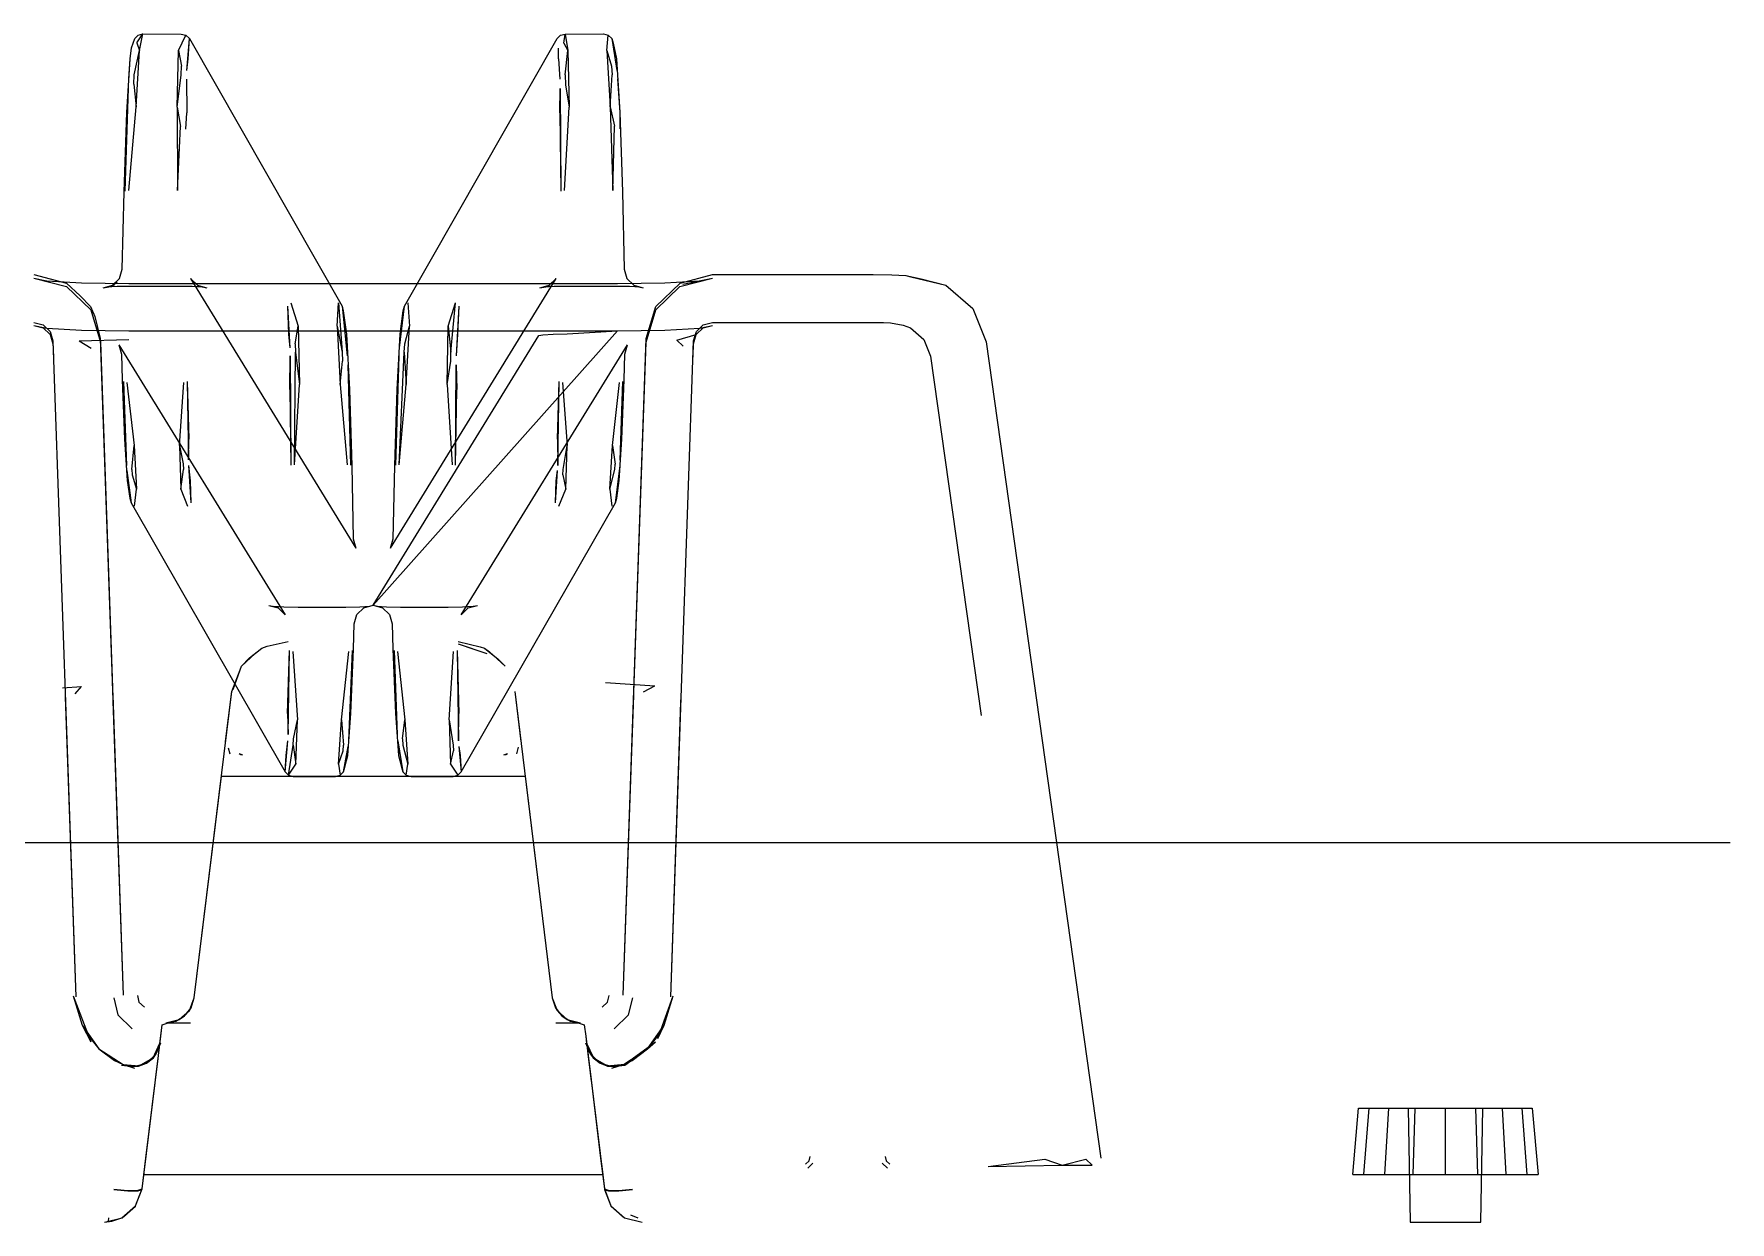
# Model space of a CAD drawing. Header units: millimetres. Extents: x 0 to 1729, y -270 to 583.
# Drawn here: x 1058.6 to 1148, y 520.3 to 582.9 of the extents above; entities that cross this region are included whole.
import ezdxf

# ---------------------------------------------------------------- set-up
doc = ezdxf.new("R2010")
doc.units = ezdxf.units.MM
doc.layers.add('OUTLINE', color=7, linetype='Continuous')

msp = doc.modelspace()

# ---------------------------------------------------------------- linework, layer by layer
at = {"layer": 'OUTLINE', "lineweight": 13}
for p, q in [((1063.933, 582.692), (1064.116, 582.871)), ((1064.048, 582.461), (1064.363, 582.936)), ((1064.116, 582.871), (1064.363, 582.936)), ((1064.187, 582.067), (1064.363, 582.936)), ((1064.363, 582.936), (1066.382, 582.932)), ((1066.244, 582.062), (1066.629, 582.867)), ((1066.382, 582.932), (1066.629, 582.867)), ((1066.629, 582.867), (1066.811, 582.687)), ((1086.189, 582.687), (1086.371, 582.867)), ((1086.371, 582.867), (1086.618, 582.932)), ((1086.544, 582.453), (1086.618, 582.932)), ((1086.618, 582.932), (1088.637, 582.936)), ((1086.618, 582.932), (1086.756, 582.062)), ((1088.637, 582.936), (1088.884, 582.871)), ((1088.813, 582.067), (1088.884, 582.871)), ((1088.884, 582.871), (1089.067, 582.692)), ((1063.687, 581.62), (1063.768, 582.197)), ((1063.768, 582.197), (1063.933, 582.692)), ((1063.909, 580.785), (1064.187, 582.067)), ((1064.008, 579.089), (1064.187, 582.067)), ((1064.048, 582.461), (1064.187, 582.067)), ((1066.172, 579.085), (1066.244, 582.062)), ((1066.244, 582.062), (1066.393, 581.232)), ((1066.671, 581.004), (1066.811, 582.687)), ((1066.743, 581.616), (1066.811, 582.687)), ((1066.811, 582.687), (1074.855, 568.591)), ((1078.145, 568.591), (1086.189, 582.687)), ((1086.257, 581.616), (1086.266, 582.19)), ((1086.544, 582.453), (1086.756, 582.062)), ((1086.62, 580.775), (1086.756, 582.062)), ((1086.756, 582.062), (1086.828, 579.085)), ((1088.813, 582.067), (1088.992, 579.089)), ((1088.813, 582.067), (1089.062, 581.241)), ((1089.067, 582.692), (1089.137, 582.446)), ((1089.067, 582.692), (1089.313, 581.62)), ((1089.067, 582.692), (1089.342, 581.011)), ((1089.137, 582.446), (1089.313, 581.62)), ((1063.508, 578.791), (1063.687, 581.62)), ((1063.628, 580.568), (1063.687, 581.62)), ((1066.38, 580.775), (1066.393, 581.232)), ((1066.671, 581.004), (1066.743, 581.616)), ((1086.257, 581.616), (1086.342, 580.56)), ((1089.062, 581.241), (1089.091, 580.785)), ((1089.313, 581.62), (1089.342, 581.011)), ((1089.313, 581.62), (1089.492, 578.791)), ((1063.43, 574.657), (1063.6, 580.084)), ((1063.508, 578.791), (1063.6, 580.084)), ((1063.88, 580.287), (1063.909, 580.785)), ((1063.88, 580.287), (1064.008, 579.089)), ((1066.172, 579.085), (1066.38, 580.775)), ((1066.658, 580.56), (1066.671, 578.787)), ((1086.62, 580.775), (1086.631, 580.262)), ((1086.631, 580.262), (1086.828, 579.085)), ((1088.992, 579.089), (1089.091, 580.785)), ((1089.372, 580.568), (1089.492, 578.791)), ((1086.329, 578.787), (1086.353, 580.061)), ((1086.353, 580.061), (1086.392, 574.651)), ((1063.368, 574.614), (1063.508, 578.791)), ((1063.43, 574.657), (1063.508, 578.791)), ((1063.613, 574.686), (1064.008, 579.089)), ((1066.172, 579.085), (1066.181, 574.687)), ((1066.172, 579.085), (1066.348, 578.063)), ((1066.626, 577.924), (1066.671, 578.787)), ((1086.329, 578.787), (1086.392, 574.651)), ((1086.574, 574.679), (1086.828, 579.085)), ((1088.992, 579.089), (1089.132, 574.692)), ((1088.992, 579.089), (1089.219, 578.072)), ((1089.492, 578.791), (1089.5, 577.932)), ((1089.492, 578.791), (1089.632, 574.614)), ((1066.181, 574.687), (1066.348, 578.063)), ((1089.132, 574.692), (1089.219, 578.072)), ((1063.271, 570.543), (1063.368, 574.614)), ((1089.632, 574.614), (1089.729, 570.543)), ((1058.616, 570.258), (1060.331, 569.81)), ((1063.131, 570.052), (1063.271, 570.543)), ((1089.729, 570.543), (1089.869, 570.052)), ((1092.669, 569.81), (1094.384, 570.258)), ((1094.384, 570.258), (1102.837, 570.258)), ((1102.837, 570.258), (1103.832, 570.243)), ((1058.623, 570.07), (1059.297, 569.929)), ((1058.623, 570.07), (1060.338, 569.622)), ((1059.297, 569.929), (1061.13, 569.825)), ((1060.331, 569.81), (1061.051, 569.138)), ((1060.338, 569.622), (1061.613, 568.393)), ((1061.13, 569.825), (1063.63, 569.787)), ((1062.272, 569.562), (1062.766, 569.694)), ((1062.272, 569.562), (1062.875, 569.669)), ((1062.454, 569.606), (1062.875, 569.669)), ((1062.454, 569.606), (1063.004, 569.639)), ((1062.689, 569.651), (1063.002, 569.852)), ((1062.689, 569.651), (1062.766, 569.694)), ((1062.766, 569.694), (1063.131, 570.052)), ((1062.766, 569.694), (1063.002, 569.852)), ((1063.004, 569.639), (1063.768, 569.651)), ((1063.63, 569.787), (1089.37, 569.787)), ((1063.768, 569.651), (1066.23, 569.651)), ((1066.23, 569.651), (1066.964, 569.64)), ((1066.867, 570.057), (1067.232, 569.698)), ((1066.867, 570.057), (1075.59, 555.841)), ((1066.964, 569.64), (1067.509, 569.609)), ((1067.232, 569.698), (1067.727, 569.568)), ((1067.242, 569.66), (1067.509, 569.609)), ((1067.242, 569.66), (1067.727, 569.568)), ((1077.41, 555.841), (1086.133, 570.057)), ((1085.273, 569.568), (1085.768, 569.698)), ((1085.273, 569.568), (1085.91, 569.671)), ((1085.491, 569.609), (1085.91, 569.671)), ((1085.491, 569.609), (1086.036, 569.64)), ((1085.768, 569.698), (1086.133, 570.057)), ((1086.036, 569.64), (1086.77, 569.651)), ((1086.77, 569.651), (1089.232, 569.651)), ((1089.232, 569.651), (1089.996, 569.639)), ((1089.37, 569.787), (1091.87, 569.825)), ((1089.869, 570.052), (1090.234, 569.694)), ((1089.996, 569.639), (1090.546, 569.606)), ((1090.234, 569.694), (1090.728, 569.562)), ((1090.268, 569.657), (1090.546, 569.606)), ((1090.268, 569.657), (1090.728, 569.562)), ((1091.387, 568.393), (1092.662, 569.622)), ((1091.394, 568.581), (1092.669, 569.81)), ((1091.87, 569.825), (1093.703, 569.929)), ((1092.662, 569.622), (1094.377, 570.07)), ((1092.816, 569.751), (1094.377, 570.07)), ((1092.816, 569.751), (1093.703, 569.929)), ((1103.832, 570.243), (1104.561, 570.203)), ((1104.561, 570.203), (1104.833, 570.147)), ((1104.561, 570.203), (1105.377, 570.038)), ((1104.561, 570.203), (1106.67, 569.702)), ((1104.833, 570.147), (1106.67, 569.702)), ((1105.377, 570.038), (1106.67, 569.702)), ((1106.67, 569.702), (1108.096, 568.464)), ((1061.051, 569.138), (1061.606, 568.581)), ((1061.606, 568.581), (1061.837, 568.054)), ((1071.979, 568.591), (1072.036, 567.118)), ((1071.979, 568.591), (1072.106, 566.401)), ((1072.162, 568.77), (1072.544, 567.543)), ((1074.594, 567.543), (1074.673, 568.77)), ((1074.673, 568.77), (1074.861, 566.173)), ((1074.855, 568.591), (1074.924, 568.345)), ((1074.855, 568.591), (1075.085, 567.118)), ((1074.855, 568.591), (1075.134, 565.971)), ((1077.89, 566.401), (1078.145, 568.591)), ((1077.915, 567.118), (1078.145, 568.591)), ((1078.076, 568.345), (1078.145, 568.591)), ((1078.327, 568.77), (1078.406, 567.543)), ((1080.456, 567.543), (1080.838, 568.77)), ((1080.597, 566.173), (1080.838, 568.77)), ((1080.883, 565.971), (1081.021, 568.591)), ((1080.964, 567.118), (1081.021, 568.591)), ((1090.884, 566.839), (1091.394, 568.581)), ((1090.886, 566.886), (1091.394, 568.581)), ((1091.156, 567.827), (1091.394, 568.581)), ((1108.096, 568.464), (1108.794, 566.71)), ((1058.617, 567.736), (1059.107, 567.608)), ((1058.623, 567.574), (1059.113, 567.446)), ((1058.623, 567.574), (1059.297, 567.433)), ((1059.107, 567.608), (1059.472, 567.257)), ((1061.613, 568.393), (1062.121, 566.698)), ((1061.837, 568.054), (1062.114, 566.886)), ((1074.924, 568.345), (1075.085, 567.118)), ((1077.915, 567.118), (1078.076, 568.345)), ((1090.879, 566.698), (1091.387, 568.393)), ((1090.884, 566.839), (1091.156, 567.827)), ((1093.529, 567.257), (1093.893, 567.608)), ((1093.703, 567.433), (1094.377, 567.574)), ((1093.887, 567.446), (1094.377, 567.574)), ((1093.893, 567.608), (1094.383, 567.736)), ((1094.383, 567.736), (1102.891, 567.736)), ((1102.891, 567.736), (1103.389, 567.729)), ((1103.389, 567.729), (1103.753, 567.708)), ((1103.753, 567.708), (1104.426, 567.601)), ((1104.426, 567.601), (1104.808, 567.458)), ((1059.113, 567.446), (1059.477, 567.095)), ((1059.297, 567.433), (1061.13, 567.329)), ((1059.472, 567.257), (1059.617, 566.773)), ((1059.477, 567.095), (1059.622, 566.611)), ((1059.617, 566.773), (1059.62, 566.679)), ((1059.617, 566.773), (1059.622, 566.611)), ((1059.617, 566.773), (1060.824, 532.2)), ((1059.62, 566.679), (1059.647, 565.914)), ((1061.011, 566.771), (1063.63, 566.829)), ((1061.011, 566.771), (1061.629, 566.378)), ((1061.13, 567.329), (1063.63, 567.291)), ((1062.114, 566.886), (1063.322, 532.288)), ((1062.116, 566.839), (1062.121, 566.684)), ((1062.116, 566.839), (1062.129, 566.456)), ((1062.121, 566.698), (1063.322, 532.288)), ((1062.121, 566.684), (1062.129, 566.456)), ((1063.63, 567.291), (1089.37, 567.291)), ((1072.036, 567.118), (1072.106, 566.401)), ((1072.392, 566.615), (1072.544, 567.543)), ((1072.544, 567.543), (1072.612, 564.47)), ((1074.594, 567.543), (1074.758, 564.47)), ((1074.594, 567.543), (1074.861, 566.173)), ((1075.085, 567.118), (1075.134, 565.971)), ((1075.085, 567.118), (1075.243, 564.198)), ((1076.5, 552.835), (1089.37, 567.291)), ((1076.5, 552.835), (1085.221, 567.045)), ((1077.757, 564.198), (1077.915, 567.118)), ((1077.89, 566.401), (1077.915, 567.118)), ((1078.163, 566.615), (1078.406, 567.543)), ((1078.242, 564.47), (1078.406, 567.543)), ((1080.388, 564.47), (1080.456, 567.543)), ((1080.456, 567.543), (1080.597, 566.173)), ((1080.883, 565.971), (1080.964, 567.118)), ((1085.221, 567.045), (1085.44, 567.089)), ((1085.44, 567.089), (1085.985, 567.122)), ((1085.985, 567.122), (1086.718, 567.133)), ((1086.718, 567.133), (1089.37, 567.291)), ((1089.37, 567.291), (1091.87, 567.329)), ((1089.678, 532.288), (1090.886, 566.886)), ((1089.678, 532.288), (1090.879, 566.698)), ((1090.871, 566.456), (1090.884, 566.839)), ((1090.871, 566.456), (1090.879, 566.684)), ((1090.879, 566.684), (1090.884, 566.839)), ((1091.87, 567.329), (1093.703, 567.433)), ((1092.176, 532.2), (1093.383, 566.773)), ((1092.504, 566.805), (1093.523, 567.095)), ((1092.504, 566.805), (1092.838, 566.482)), ((1093.353, 565.914), (1093.38, 566.679)), ((1093.378, 566.611), (1093.523, 567.095)), ((1093.378, 566.611), (1093.383, 566.773)), ((1093.38, 566.679), (1093.383, 566.773)), ((1093.383, 566.773), (1093.46, 567.044)), ((1093.46, 567.044), (1093.529, 567.257)), ((1093.523, 567.095), (1093.887, 567.446)), ((1104.808, 567.458), (1105.521, 566.839)), ((1105.521, 566.839), (1105.87, 565.962)), ((1108.794, 566.71), (1114.838, 523.701)), ((1063.097, 566.55), (1063.236, 566.058)), ((1063.097, 566.55), (1071.858, 552.335)), ((1063.236, 566.058), (1063.276, 564.715)), ((1072.098, 564.198), (1072.117, 565.971)), ((1072.117, 565.971), (1072.16, 560.218)), ((1072.349, 560.241), (1072.403, 566.173)), ((1072.392, 566.615), (1072.403, 566.173)), ((1072.403, 566.173), (1072.612, 564.47)), ((1074.861, 566.173), (1074.886, 565.7)), ((1077.694, 560.218), (1077.866, 565.971)), ((1077.757, 564.198), (1077.866, 565.971)), ((1077.87, 560.241), (1078.139, 566.173)), ((1078.139, 566.173), (1078.163, 566.615)), ((1078.139, 566.173), (1078.242, 564.47)), ((1080.588, 565.7), (1080.597, 566.173)), ((1081.142, 552.335), (1089.903, 566.55)), ((1089.724, 564.715), (1089.764, 566.058)), ((1089.764, 566.058), (1089.903, 566.55)), ((1105.87, 565.962), (1108.531, 547.026)), ((1074.758, 564.47), (1074.886, 565.7)), ((1075.158, 565.511), (1075.243, 564.198)), ((1075.158, 565.511), (1075.306, 560.218)), ((1080.388, 564.47), (1080.588, 565.7)), ((1080.84, 560.218), (1080.874, 565.511)), ((1080.874, 565.511), (1080.902, 564.198)), ((1063.276, 564.715), (1063.395, 561.586)), ((1063.339, 564.629), (1063.395, 561.586)), ((1063.339, 564.629), (1063.496, 560.205)), ((1063.522, 564.569), (1063.894, 561.259)), ((1066.286, 561.254), (1066.518, 564.568)), ((1066.7, 564.627), (1066.766, 560.491)), ((1066.7, 564.627), (1066.786, 561.581)), ((1072.098, 564.198), (1072.16, 560.218)), ((1072.349, 560.241), (1072.612, 564.47)), ((1074.758, 564.47), (1075.13, 560.241)), ((1075.243, 564.198), (1075.306, 560.218)), ((1075.243, 564.198), (1075.365, 560.185)), ((1077.635, 560.185), (1077.757, 564.198)), ((1077.694, 560.218), (1077.757, 564.198)), ((1077.87, 560.241), (1078.242, 564.47)), ((1080.388, 564.47), (1080.651, 560.241)), ((1080.84, 560.218), (1080.902, 564.198)), ((1086.214, 561.581), (1086.3, 564.627)), ((1086.226, 560.203), (1086.3, 564.627)), ((1086.482, 564.568), (1086.714, 561.254)), ((1089.106, 561.259), (1089.478, 564.569)), ((1089.521, 560.484), (1089.661, 564.629)), ((1089.605, 561.586), (1089.724, 564.715)), ((1089.605, 561.586), (1089.661, 564.629)), ((1063.395, 561.586), (1063.496, 560.205)), ((1063.395, 561.586), (1063.533, 559.401)), ((1066.766, 560.491), (1066.786, 561.581)), ((1086.214, 561.581), (1086.226, 560.203)), ((1089.468, 559.401), (1089.605, 561.586)), ((1089.521, 560.484), (1089.605, 561.586)), ((1063.776, 559.984), (1063.894, 561.259)), ((1063.894, 561.259), (1064.031, 558.959)), ((1066.286, 561.254), (1066.353, 558.954)), ((1066.286, 561.254), (1066.487, 560.28)), ((1086.505, 559.984), (1086.714, 561.254)), ((1086.647, 558.954), (1086.714, 561.254)), ((1088.969, 558.959), (1089.106, 561.259)), ((1089.106, 561.259), (1089.241, 560.271)), ((1063.514, 559.939), (1063.533, 559.401)), ((1063.514, 559.939), (1063.738, 558.235)), ((1063.776, 559.984), (1063.793, 559.71)), ((1063.793, 559.71), (1064.031, 558.959)), ((1066.353, 558.954), (1066.495, 559.984)), ((1066.487, 560.28), (1066.495, 559.984)), ((1066.774, 560.203), (1066.853, 559.395)), ((1066.774, 560.203), (1066.893, 558.23)), ((1075.365, 560.185), (1075.451, 556.333)), ((1077.549, 556.333), (1077.635, 560.185)), ((1086.107, 558.23), (1086.217, 559.939)), ((1086.147, 559.395), (1086.217, 559.939)), ((1086.497, 559.712), (1086.505, 559.984)), ((1086.497, 559.712), (1086.647, 558.954)), ((1088.969, 558.959), (1089.224, 559.984)), ((1089.224, 559.984), (1089.241, 560.271)), ((1089.262, 558.235), (1089.504, 560.205)), ((1089.468, 559.401), (1089.504, 560.205)), ((1063.533, 559.401), (1063.669, 558.481)), ((1063.533, 559.401), (1063.738, 558.235)), ((1063.92, 558.056), (1064.031, 558.959)), ((1066.353, 558.954), (1066.711, 558.051)), ((1066.853, 559.395), (1066.893, 558.23)), ((1086.107, 558.23), (1086.147, 559.395)), ((1086.289, 558.051), (1086.647, 558.954)), ((1088.969, 558.959), (1089.08, 558.056)), ((1089.262, 558.235), (1089.468, 559.401)), ((1089.331, 558.481), (1089.468, 559.401)), ((1063.669, 558.481), (1063.738, 558.235)), ((1063.738, 558.235), (1071.858, 544.066)), ((1081.142, 544.066), (1089.262, 558.235)), ((1089.262, 558.235), (1089.331, 558.481)), ((1075.451, 556.333), (1075.59, 555.841)), ((1077.41, 555.841), (1077.549, 556.333)), ((1070.998, 552.824), (1071.488, 552.734)), ((1070.998, 552.824), (1071.493, 552.694)), ((1071.225, 552.78), (1071.488, 552.734)), ((1071.225, 552.78), (1071.791, 552.749)), ((1071.493, 552.694), (1071.858, 552.335)), ((1071.791, 552.749), (1072.545, 552.738)), ((1072.545, 552.738), (1075.062, 552.743)), ((1075.062, 552.743), (1075.801, 552.757)), ((1075.639, 552.345), (1076.004, 552.703)), ((1075.801, 552.757), (1076.326, 552.79)), ((1076.004, 552.703), (1076.5, 552.835)), ((1076.326, 552.79), (1076.5, 552.835)), ((1076.5, 552.835), (1076.952, 552.743)), ((1076.5, 552.835), (1076.996, 552.703)), ((1076.674, 552.79), (1076.952, 552.743)), ((1076.674, 552.79), (1077.199, 552.757)), ((1076.996, 552.703), (1077.361, 552.345)), ((1077.199, 552.757), (1077.938, 552.743)), ((1077.938, 552.743), (1080.455, 552.738)), ((1080.455, 552.738), (1081.209, 552.749)), ((1081.142, 552.335), (1081.507, 552.694)), ((1081.209, 552.749), (1081.775, 552.78)), ((1081.507, 552.694), (1082.002, 552.824)), ((1081.775, 552.78), (1082.002, 552.824)), ((1075.459, 550.545), (1075.499, 551.854)), ((1075.499, 551.854), (1075.639, 552.345)), ((1077.361, 552.345), (1077.501, 551.854)), ((1077.501, 551.854), (1077.541, 550.545)), ((1070.63, 550.577), (1070.91, 550.675)), ((1070.63, 550.577), (1070.91, 550.675)), ((1070.91, 550.675), (1072.023, 550.92)), ((1070.91, 550.675), (1072.023, 550.92)), ((1080.977, 550.92), (1082.128, 550.65)), ((1080.977, 550.92), (1082.128, 550.65)), ((1080.977, 550.803), (1081.862, 550.508)), ((1080.977, 550.803), (1082.479, 550.294)), ((1080.977, 550.803), (1081.862, 550.508)), ((1080.977, 550.803), (1082.479, 550.294)), ((1082.128, 550.65), (1082.37, 550.577)), ((1082.128, 550.65), (1082.37, 550.577)), ((1069.556, 549.626), (1070.271, 550.302)), ((1069.556, 549.626), (1070.271, 550.302)), ((1069.556, 549.626), (1069.976, 550.058)), ((1069.556, 549.626), (1069.976, 550.058)), ((1069.976, 550.058), (1070.63, 550.577)), ((1069.976, 550.058), (1070.63, 550.577)), ((1070.271, 550.302), (1070.63, 550.577)), ((1070.271, 550.302), (1070.63, 550.577)), ((1071.99, 547.136), (1072.08, 550.461)), ((1072.009, 546.026), (1072.08, 550.461)), ((1072.269, 550.402), (1072.502, 546.794)), ((1074.836, 546.794), (1075.223, 550.402)), ((1075.211, 545.699), (1075.4, 550.461)), ((1075.323, 547.136), (1075.459, 550.545)), ((1075.323, 547.136), (1075.4, 550.461)), ((1077.541, 550.545), (1077.677, 547.136)), ((1077.6, 550.461), (1077.677, 547.136)), ((1077.6, 550.461), (1077.766, 546.027)), ((1077.777, 550.402), (1078.164, 546.794)), ((1080.498, 546.794), (1080.731, 550.402)), ((1080.92, 550.461), (1081.001, 545.699)), ((1080.92, 550.461), (1081.01, 547.136)), ((1081.862, 550.508), (1082.479, 550.294)), ((1081.862, 550.508), (1082.479, 550.294)), ((1082.37, 550.577), (1082.631, 550.379)), ((1082.37, 550.577), (1083.082, 549.995)), ((1082.37, 550.577), (1083.082, 549.995)), ((1082.37, 550.577), (1082.631, 550.379)), ((1082.631, 550.379), (1083.444, 549.626)), ((1082.631, 550.379), (1083.444, 549.626)), ((1083.082, 549.995), (1083.444, 549.626)), ((1083.082, 549.995), (1083.444, 549.626)), ((1069.046, 548.285), (1069.483, 549.439)), ((1069.046, 548.285), (1069.483, 549.439)), ((1069.122, 548.397), (1069.556, 549.626)), ((1069.122, 548.397), (1069.556, 549.626)), ((1069.483, 549.439), (1069.556, 549.626)), ((1069.483, 549.439), (1069.556, 549.626)), ((1060.127, 548.493), (1061.126, 548.551)), ((1060.272, 548.008), (1060.282, 547.725)), ((1060.272, 548.008), (1060.824, 532.2)), ((1060.802, 548.163), (1061.126, 548.551)), ((1062.77, 548.095), (1062.781, 547.789)), ((1062.77, 548.095), (1063.322, 532.288)), ((1067.066, 532.157), (1069.046, 548.285)), ((1067.066, 532.157), (1069.046, 548.285)), ((1068.723, 545.654), (1069.046, 548.285)), ((1068.723, 545.654), (1069.046, 548.285)), ((1083.954, 548.285), (1084.277, 545.654)), ((1083.954, 548.285), (1085.934, 532.157)), ((1083.954, 548.285), (1085.934, 532.157)), ((1083.954, 548.285), (1084.277, 545.654)), ((1088.74, 548.761), (1091.34, 548.587)), ((1089.678, 532.288), (1090.23, 548.095)), ((1090.219, 547.789), (1090.23, 548.095)), ((1090.739, 548.267), (1091.34, 548.587)), ((1092.176, 532.2), (1092.728, 548.008)), ((1092.718, 547.725), (1092.728, 548.008)), ((1060.282, 547.725), (1060.824, 532.2)), ((1062.781, 547.789), (1062.783, 547.725)), ((1062.781, 547.789), (1062.796, 547.359)), ((1062.781, 547.789), (1063.322, 532.288)), ((1062.783, 547.725), (1062.796, 547.359)), ((1071.99, 547.136), (1072.009, 546.026)), ((1075.163, 544.925), (1075.323, 547.136)), ((1075.211, 545.699), (1075.323, 547.136)), ((1077.677, 547.136), (1077.766, 546.027)), ((1077.677, 547.136), (1077.837, 544.925)), ((1081.001, 545.699), (1081.01, 547.136)), ((1089.678, 532.288), (1090.219, 547.789)), ((1090.204, 547.359), (1090.219, 547.789)), ((1090.204, 547.359), (1090.217, 547.725)), ((1090.217, 547.725), (1090.219, 547.789)), ((1092.176, 532.2), (1092.718, 547.725)), ((1072.295, 545.806), (1072.502, 546.794)), ((1072.42, 544.467), (1072.502, 546.794)), ((1074.67, 544.467), (1074.836, 546.794)), ((1074.836, 546.794), (1074.938, 545.469)), ((1078.04, 545.806), (1078.164, 546.794)), ((1078.164, 546.794), (1078.33, 544.467)), ((1080.498, 546.794), (1080.58, 544.467)), ((1080.498, 546.794), (1080.716, 545.468)), ((1068.856, 545.331), (1068.938, 545.012)), ((1068.856, 545.331), (1068.938, 545.012)), ((1071.858, 544.066), (1071.999, 545.699)), ((1071.914, 544.925), (1071.999, 545.699)), ((1072.041, 543.887), (1072.284, 545.468)), ((1072.284, 545.468), (1072.295, 545.806)), ((1072.284, 545.468), (1072.42, 544.467)), ((1074.914, 545.159), (1074.938, 545.469)), ((1074.94, 544.066), (1075.188, 545.398)), ((1075.163, 544.925), (1075.188, 545.398)), ((1077.789, 545.699), (1077.837, 544.925)), ((1077.789, 545.699), (1078.06, 544.066)), ((1078.04, 545.806), (1078.063, 545.469)), ((1078.063, 545.469), (1078.33, 544.467)), ((1080.716, 545.468), (1080.728, 545.159)), ((1081.012, 545.398), (1081.086, 544.925)), ((1081.012, 545.398), (1081.142, 544.066)), ((1084.062, 545.012), (1084.157, 545.362)), ((1084.062, 545.012), (1084.157, 545.362)), ((1069.428, 545.02), (1069.516, 544.969)), ((1069.428, 545.02), (1069.612, 544.952)), ((1069.516, 544.969), (1069.612, 544.952)), ((1071.858, 544.066), (1071.914, 544.925)), ((1072.041, 543.887), (1072.42, 544.467)), ((1074.67, 544.467), (1074.914, 545.159)), ((1074.67, 544.467), (1074.757, 543.887)), ((1074.94, 544.066), (1075.163, 544.925)), ((1075.01, 544.312), (1075.163, 544.925)), ((1077.837, 544.925), (1077.99, 544.312)), ((1077.837, 544.925), (1078.06, 544.066)), ((1078.243, 543.887), (1078.33, 544.467)), ((1080.58, 544.467), (1080.728, 545.159)), ((1080.58, 544.467), (1080.959, 543.887)), ((1081.086, 544.925), (1081.142, 544.066)), ((1083.388, 544.952), (1083.572, 545.02)), ((1083.388, 544.952), (1083.484, 544.969)), ((1083.484, 544.969), (1083.572, 545.02)), ((1067.066, 532.157), (1068.5, 543.84)), ((1067.066, 532.157), (1068.5, 543.84)), ((1068.5, 543.84), (1068.5, 543.84)), ((1068.5, 543.84), (1068.635, 543.84)), ((1068.5, 543.84), (1084.5, 543.84)), ((1068.5, 543.84), (1068.5, 543.84)), ((1068.5, 543.84), (1084.5, 543.84)), ((1068.5, 543.84), (1068.635, 543.84)), ((1068.635, 543.84), (1069.003, 543.84)), ((1068.635, 543.84), (1069.003, 543.84)), ((1069.003, 543.84), (1069.505, 543.84)), ((1069.003, 543.84), (1069.505, 543.84)), ((1069.505, 543.84), (1083.495, 543.84)), ((1069.505, 543.84), (1083.495, 543.84)), ((1071.858, 544.066), (1072.041, 543.887)), ((1072.041, 543.887), (1072.288, 543.822)), ((1072.288, 543.822), (1074.509, 543.822)), ((1074.509, 543.822), (1074.757, 543.887)), ((1074.757, 543.887), (1074.94, 544.066)), ((1074.94, 544.066), (1075.01, 544.312)), ((1077.99, 544.312), (1078.06, 544.066)), ((1078.06, 544.066), (1078.243, 543.887)), ((1078.243, 543.887), (1078.491, 543.822)), ((1078.491, 543.822), (1080.712, 543.822)), ((1080.712, 543.822), (1080.959, 543.887)), ((1080.959, 543.887), (1081.142, 544.066)), ((1083.495, 543.84), (1083.997, 543.84)), ((1083.495, 543.84), (1083.997, 543.84)), ((1083.997, 543.84), (1084.365, 543.84)), ((1083.997, 543.84), (1084.365, 543.84)), ((1084.365, 543.84), (1084.5, 543.84)), ((1084.365, 543.84), (1084.5, 543.84)), ((1084.5, 543.84), (1084.5, 543.84)), ((1084.5, 543.84), (1085.934, 532.157)), ((1084.5, 543.84), (1084.5, 543.84)), ((1084.5, 543.84), (1085.934, 532.157)), ((6, 540.34), (1142, 540.34)), ((6, 540.34), (1142, 540.34)), ((6, 540.34), (1142, 540.34)), ((6, 540.34), (1142, 540.34)), ((1142, 540.34), (1145, 540.34)), ((1142, 540.34), (1143.5, 540.34)), ((1142, 540.34), (1143.5, 540.34)), ((1142, 540.34), (1145, 540.34)), ((1143.5, 540.34), (1144.598, 540.34)), ((1143.5, 540.34), (1144.598, 540.34)), ((1144.598, 540.34), (1145, 540.34)), ((1144.598, 540.34), (1145, 540.34)), ((1145, 540.34), (1147.196, 540.34)), ((1145, 540.34), (1145, 540.34)), ((1145, 540.34), (1147.196, 540.34)), ((1147.196, 540.34), (1148, 540.34)), ((1147.196, 540.34), (1148, 540.34)), ((1148, 540.34), (1148, 540.34)), ((1060.689, 532.265), (1061.167, 530.714)), ((1060.689, 532.265), (1061.624, 529.832)), ((1060.689, 532.265), (1061.167, 530.714)), ((1060.689, 532.265), (1061.624, 529.832)), ((1062.824, 532.149), (1063.045, 531.258)), ((1064.073, 532.269), (1064.155, 531.934)), ((1064.155, 531.934), (1064.439, 531.66)), ((1066.81, 531.487), (1067.066, 532.157)), ((1066.81, 531.487), (1067.066, 532.157)), ((1066.899, 531.631), (1067.066, 532.157)), ((1066.899, 531.631), (1067.066, 532.157)), ((1085.934, 532.157), (1086.101, 531.631)), ((1085.934, 532.157), (1086.19, 531.487)), ((1085.934, 532.157), (1086.19, 531.487)), ((1085.934, 532.157), (1086.101, 531.631)), ((1088.561, 531.66), (1088.845, 531.934)), ((1088.845, 531.934), (1088.927, 532.269)), ((1089.955, 531.258), (1090.176, 532.149)), ((1091.504, 530.004), (1092.312, 532.265)), ((1091.504, 530.005), (1092.312, 532.265)), ((1091.833, 530.714), (1092.312, 532.265)), ((1091.833, 530.714), (1092.312, 532.265)), ((1063.045, 531.258), (1063.803, 530.527)), ((1065.577, 530.84), (1066.273, 531.012)), ((1065.577, 530.84), (1066.273, 531.012)), ((1065.577, 530.84), (1066.097, 530.933)), ((1065.577, 530.84), (1066.097, 530.933)), ((1066.097, 530.933), (1066.553, 531.201)), ((1066.097, 530.933), (1066.553, 531.201)), ((1066.097, 530.933), (1066.273, 531.012)), ((1066.097, 530.933), (1066.273, 531.012)), ((1066.273, 531.012), (1066.81, 531.487)), ((1066.273, 531.012), (1066.81, 531.487)), ((1066.273, 531.012), (1066.553, 531.201)), ((1066.273, 531.012), (1066.553, 531.201)), ((1066.553, 531.201), (1066.899, 531.631)), ((1066.553, 531.201), (1066.899, 531.631)), ((1066.553, 531.201), (1066.81, 531.487)), ((1066.553, 531.201), (1066.81, 531.487)), ((1066.81, 531.487), (1066.899, 531.631)), ((1066.81, 531.487), (1066.899, 531.631)), ((1086.101, 531.631), (1086.19, 531.487)), ((1086.101, 531.631), (1086.447, 531.201)), ((1086.101, 531.631), (1086.19, 531.487)), ((1086.101, 531.631), (1086.447, 531.201)), ((1086.19, 531.487), (1086.447, 531.201)), ((1086.19, 531.487), (1086.727, 531.012)), ((1086.19, 531.487), (1086.447, 531.201)), ((1086.19, 531.487), (1086.727, 531.012)), ((1086.447, 531.201), (1086.727, 531.012)), ((1086.447, 531.201), (1086.903, 530.933)), ((1086.447, 531.201), (1086.727, 531.012)), ((1086.447, 531.201), (1086.903, 530.933)), ((1086.727, 531.012), (1086.903, 530.933)), ((1086.727, 531.012), (1087.423, 530.84)), ((1086.727, 531.012), (1086.903, 530.933)), ((1086.727, 531.012), (1087.423, 530.84)), ((1086.903, 530.933), (1087.423, 530.84)), ((1086.903, 530.933), (1087.423, 530.84)), ((1089.197, 530.527), (1089.955, 531.258)), ((1061.167, 530.714), (1061.405, 530.26)), ((1061.167, 530.714), (1061.624, 529.832)), ((1061.167, 530.714), (1062.041, 529.465)), ((1061.167, 530.714), (1061.405, 530.26)), ((1061.167, 530.714), (1061.624, 529.832)), ((1061.167, 530.714), (1062.041, 529.465)), ((1061.405, 530.26), (1062.041, 529.465)), ((1061.405, 530.26), (1062.041, 529.465)), ((1065.181, 529.114), (1065.306, 530.131)), ((1065.181, 529.114), (1065.306, 530.131)), ((1065.259, 529.749), (1065.379, 530.726)), ((1065.259, 529.749), (1065.379, 530.726)), ((1065.259, 529.755), (1065.379, 530.726)), ((1065.259, 529.755), (1065.379, 530.726)), ((1065.306, 530.131), (1065.379, 530.726)), ((1065.306, 530.131), (1065.379, 530.726)), ((1065.379, 530.726), (1065.694, 530.84)), ((1065.379, 530.726), (1065.694, 530.84)), ((1065.577, 530.84), (1066.872, 530.84)), ((1065.577, 530.84), (1066.872, 530.84)), ((1065.694, 530.84), (1066.018, 530.84)), ((1065.694, 530.84), (1066.018, 530.84)), ((1066.018, 530.84), (1066.423, 530.84)), ((1066.018, 530.84), (1066.423, 530.84)), ((1066.423, 530.84), (1066.872, 530.84)), ((1066.423, 530.84), (1066.872, 530.84)), ((1086.128, 530.84), (1086.577, 530.84)), ((1086.128, 530.84), (1087.423, 530.84)), ((1086.128, 530.84), (1086.577, 530.84)), ((1086.128, 530.84), (1087.423, 530.84)), ((1086.577, 530.84), (1086.982, 530.84)), ((1086.577, 530.84), (1086.982, 530.84)), ((1086.982, 530.84), (1087.306, 530.84)), ((1086.982, 530.84), (1087.306, 530.84)), ((1087.306, 530.84), (1087.621, 530.726)), ((1087.306, 530.84), (1087.621, 530.726)), ((1087.621, 530.726), (1087.695, 530.131)), ((1087.621, 530.726), (1087.695, 530.131)), ((1087.695, 530.131), (1087.741, 529.755)), ((1087.695, 530.131), (1087.819, 529.114)), ((1087.695, 530.131), (1087.829, 529.039)), ((1087.695, 530.131), (1087.741, 529.755)), ((1087.695, 530.131), (1087.819, 529.114)), ((1087.695, 530.131), (1087.829, 529.039)), ((1090.959, 529.465), (1091.833, 530.714)), ((1090.959, 529.465), (1091.833, 530.714)), ((1090.959, 529.465), (1091.595, 530.26)), ((1090.959, 529.465), (1091.595, 530.26)), ((1091.504, 530.004), (1091.833, 530.714)), ((1091.504, 530.005), (1091.833, 530.714)), ((1091.595, 530.26), (1091.833, 530.714)), ((1091.595, 530.26), (1091.833, 530.714)), ((1062.041, 529.465), (1062.862, 528.853)), ((1062.041, 529.465), (1063.319, 528.633)), ((1062.041, 529.465), (1062.862, 528.853)), ((1062.041, 529.465), (1063.319, 528.633)), ((1064.549, 528.718), (1065.062, 529.206)), ((1064.549, 528.718), (1065.062, 529.206)), ((1064.897, 528.984), (1065.262, 529.772)), ((1064.897, 528.984), (1065.259, 529.755)), ((1064.897, 528.984), (1065.062, 529.206)), ((1064.897, 528.984), (1065.062, 529.206)), ((1064.917, 528.998), (1065.307, 529.79)), ((1064.917, 528.998), (1065.313, 529.78)), ((1064.917, 528.998), (1065.062, 529.206)), ((1064.917, 528.998), (1065.062, 529.206)), ((1065.062, 529.206), (1065.307, 529.79)), ((1065.062, 529.206), (1065.313, 529.78)), ((1065.062, 529.206), (1065.262, 529.772)), ((1065.062, 529.206), (1065.259, 529.755)), ((1065.161, 528.95), (1065.259, 529.749)), ((1065.161, 528.95), (1065.259, 529.749)), ((1065.259, 529.755), (1065.262, 529.772)), ((1065.259, 529.755), (1065.262, 529.772)), ((1087.687, 529.78), (1087.94, 529.205)), ((1087.687, 529.78), (1088.083, 528.998)), ((1087.693, 529.789), (1087.94, 529.205)), ((1087.693, 529.789), (1088.083, 528.998)), ((1087.739, 529.768), (1087.741, 529.755)), ((1087.739, 529.768), (1087.94, 529.205)), ((1087.739, 529.768), (1087.741, 529.755)), ((1087.739, 529.768), (1088.104, 528.984)), ((1087.741, 529.755), (1087.94, 529.205)), ((1087.741, 529.755), (1088.104, 528.984)), ((1087.94, 529.205), (1088.083, 528.998)), ((1087.94, 529.205), (1088.104, 528.984)), ((1087.94, 529.205), (1088.452, 528.717)), ((1087.94, 529.205), (1088.083, 528.998)), ((1087.94, 529.205), (1088.104, 528.984)), ((1087.94, 529.205), (1088.452, 528.717)), ((1089.681, 528.633), (1090.959, 529.465)), ((1089.681, 528.633), (1090.959, 529.465)), ((1089.758, 528.612), (1091.376, 529.832)), ((1089.758, 528.612), (1090.959, 529.465)), ((1089.767, 528.653), (1091.376, 529.832)), ((1089.767, 528.653), (1090.959, 529.465)), ((1090.138, 528.853), (1090.959, 529.465)), ((1090.138, 528.853), (1090.959, 529.465)), ((1090.959, 529.465), (1091.376, 529.832)), ((1090.959, 529.465), (1091.376, 529.832)), ((1062.862, 528.853), (1063.319, 528.633)), ((1062.862, 528.853), (1063.319, 528.633)), ((1063.242, 528.612), (1063.864, 528.531)), ((1063.242, 528.612), (1064.134, 528.552)), ((1063.242, 528.612), (1063.864, 528.531)), ((1063.242, 528.612), (1064.134, 528.552)), ((1063.27, 528.651), (1063.319, 528.633)), ((1063.27, 528.651), (1063.864, 528.531)), ((1063.27, 528.651), (1063.319, 528.633)), ((1063.27, 528.651), (1063.864, 528.531)), ((1063.319, 528.633), (1063.864, 528.531)), ((1063.319, 528.633), (1063.927, 528.445)), ((1063.319, 528.633), (1064.167, 528.566)), ((1063.319, 528.633), (1063.864, 528.531)), ((1063.319, 528.633), (1063.927, 528.445)), ((1063.319, 528.633), (1064.167, 528.566)), ((1063.864, 528.531), (1064.549, 528.718)), ((1063.864, 528.531), (1064.549, 528.718)), ((1063.864, 528.531), (1064.167, 528.566)), ((1063.864, 528.531), (1064.167, 528.566)), ((1063.864, 528.531), (1064.134, 528.552)), ((1063.864, 528.531), (1064.134, 528.552)), ((1064.134, 528.552), (1064.897, 528.984)), ((1064.134, 528.552), (1064.897, 528.984)), ((1064.134, 528.552), (1064.549, 528.718)), ((1064.134, 528.552), (1064.549, 528.718)), ((1064.167, 528.566), (1064.917, 528.998)), ((1064.167, 528.566), (1064.917, 528.998)), ((1064.167, 528.566), (1064.549, 528.718)), ((1064.167, 528.566), (1064.549, 528.718)), ((1064.549, 528.718), (1064.917, 528.998)), ((1064.549, 528.718), (1064.917, 528.998)), ((1064.549, 528.718), (1064.897, 528.984)), ((1064.549, 528.718), (1064.897, 528.984)), ((1065.004, 527.679), (1065.181, 529.114)), ((1065.004, 527.679), (1065.181, 529.114)), ((1065.004, 527.679), (1065.161, 528.95)), ((1065.004, 527.679), (1065.161, 528.95)), ((1065.023, 527.827), (1065.181, 529.114)), ((1065.023, 527.827), (1065.181, 529.114)), ((1087.819, 529.114), (1087.969, 527.897)), ((1087.819, 529.114), (1087.977, 527.827)), ((1087.819, 529.114), (1087.969, 527.896)), ((1087.819, 529.114), (1087.977, 527.827)), ((1087.829, 529.039), (1087.996, 527.679)), ((1087.829, 529.039), (1087.996, 527.679)), ((1088.083, 528.998), (1088.452, 528.717)), ((1088.083, 528.998), (1088.833, 528.566)), ((1088.083, 528.998), (1088.452, 528.717)), ((1088.083, 528.998), (1088.833, 528.566)), ((1088.104, 528.984), (1088.452, 528.717)), ((1088.104, 528.984), (1088.866, 528.552)), ((1088.104, 528.984), (1088.452, 528.717)), ((1088.104, 528.984), (1088.866, 528.552)), ((1088.452, 528.717), (1088.833, 528.566)), ((1088.452, 528.717), (1088.866, 528.552)), ((1088.452, 528.717), (1089.138, 528.529)), ((1088.452, 528.717), (1088.833, 528.566)), ((1088.452, 528.717), (1088.866, 528.552)), ((1088.452, 528.717), (1089.138, 528.529)), ((1088.833, 528.566), (1089.734, 528.652)), ((1088.833, 528.566), (1089.681, 528.633)), ((1088.833, 528.566), (1089.138, 528.529)), ((1088.833, 528.566), (1089.138, 528.529)), ((1088.866, 528.552), (1089.77, 528.636)), ((1088.866, 528.552), (1089.758, 528.612)), ((1088.866, 528.552), (1089.138, 528.529)), ((1088.866, 528.552), (1089.138, 528.529)), ((1089.072, 528.445), (1089.681, 528.633)), ((1089.072, 528.445), (1089.681, 528.633)), ((1089.138, 528.529), (1089.734, 528.652)), ((1089.138, 528.529), (1089.734, 528.652)), ((1089.138, 528.529), (1089.77, 528.636)), ((1089.138, 528.529), (1089.681, 528.633)), ((1089.138, 528.529), (1089.758, 528.612)), ((1089.681, 528.633), (1090.138, 528.853)), ((1089.681, 528.633), (1090.138, 528.853)), ((1089.681, 528.633), (1089.734, 528.652)), ((1089.681, 528.633), (1089.734, 528.652)), ((1064.319, 522.096), (1065.004, 527.679)), ((1064.319, 522.096), (1065.004, 527.679)), ((1064.516, 523.701), (1065.023, 527.827)), ((1064.516, 523.701), (1065.023, 527.827)), ((1064.516, 523.701), (1065.004, 527.679)), ((1064.516, 523.701), (1065.004, 527.679)), ((1087.969, 527.897), (1087.996, 527.679)), ((1087.969, 527.896), (1087.996, 527.679)), ((1087.977, 527.827), (1088.484, 523.701)), ((1087.977, 527.827), (1088.484, 523.701)), ((1087.996, 527.679), (1088.484, 523.701)), ((1087.996, 527.679), (1088.681, 522.096)), ((1087.996, 527.679), (1088.484, 523.701)), ((1087.996, 527.679), (1088.681, 522.096)), ((1128.119, 522.84), (1128.421, 526.34)), ((1128.119, 522.84), (1128.421, 526.34)), ((1128.119, 522.84), (1128.421, 526.34)), ((1128.119, 522.84), (1128.421, 526.34)), ((1128.421, 526.34), (1128.973, 526.34)), ((1128.421, 526.34), (1130.011, 526.34)), ((1128.421, 526.34), (1128.973, 526.34)), ((1128.421, 526.34), (1130.011, 526.34)), ((1128.421, 526.34), (1128.973, 526.34)), ((1128.421, 526.34), (1130.011, 526.34)), ((1128.421, 526.34), (1128.973, 526.34)), ((1128.421, 526.34), (1130.011, 526.34)), ((1128.708, 522.84), (1128.973, 526.34)), ((1128.708, 522.84), (1128.973, 526.34)), ((1128.708, 522.84), (1128.973, 526.34)), ((1128.708, 522.84), (1128.973, 526.34)), ((1128.973, 526.34), (1131.41, 526.34)), ((1128.973, 526.34), (1131.41, 526.34)), ((1128.973, 526.34), (1131.41, 526.34)), ((1128.973, 526.34), (1131.41, 526.34)), ((1129.814, 522.84), (1130.011, 526.34)), ((1129.814, 522.84), (1130.011, 526.34)), ((1129.814, 522.84), (1130.011, 526.34)), ((1129.814, 522.84), (1130.011, 526.34)), ((1130.011, 526.34), (1133, 526.34)), ((1130.011, 526.34), (1133, 526.34)), ((1130.011, 526.34), (1133, 526.34)), ((1130.011, 526.34), (1133, 526.34)), ((1131.03, 526.34), (1131.134, 520.34)), ((1131.03, 526.34), (1131.268, 526.34)), ((1131.03, 526.34), (1131.714, 526.34)), ((1131.03, 526.34), (1131.134, 520.34)), ((1131.03, 526.34), (1131.268, 526.34)), ((1131.03, 526.34), (1131.714, 526.34)), ((1131.03, 526.34), (1131.134, 520.34)), ((1131.03, 526.34), (1131.268, 526.34)), ((1131.03, 526.34), (1131.714, 526.34)), ((1131.03, 526.34), (1131.134, 520.34)), ((1131.03, 526.34), (1131.268, 526.34)), ((1131.03, 526.34), (1131.714, 526.34)), ((1131.268, 526.34), (1132.316, 526.34)), ((1131.268, 526.34), (1132.316, 526.34)), ((1131.268, 526.34), (1132.316, 526.34)), ((1131.268, 526.34), (1132.316, 526.34)), ((1131.305, 522.84), (1131.41, 526.34)), ((1131.305, 522.84), (1131.41, 526.34)), ((1131.305, 522.84), (1131.41, 526.34)), ((1131.305, 522.84), (1131.41, 526.34)), ((1131.41, 526.34), (1134.59, 526.34)), ((1131.41, 526.34), (1134.59, 526.34)), ((1131.41, 526.34), (1134.59, 526.34)), ((1131.41, 526.34), (1134.59, 526.34)), ((1131.714, 526.34), (1133, 526.34)), ((1131.714, 526.34), (1133, 526.34)), ((1131.714, 526.34), (1133, 526.34)), ((1131.714, 526.34), (1133, 526.34)), ((1132.316, 526.34), (1133.684, 526.34)), ((1132.316, 526.34), (1133.684, 526.34)), ((1132.316, 526.34), (1133.684, 526.34)), ((1132.316, 526.34), (1133.684, 526.34)), ((1133, 522.84), (1133, 526.34)), ((1133, 522.84), (1133, 526.34)), ((1133, 522.84), (1133, 526.34)), ((1133, 522.84), (1133, 526.34)), ((1133, 526.34), (1135.989, 526.34)), ((1133, 526.34), (1134.286, 526.34)), ((1133, 526.34), (1134.286, 526.34)), ((1133, 526.34), (1135.989, 526.34)), ((1133, 526.34), (1134.286, 526.34)), ((1133, 526.34), (1135.989, 526.34)), ((1133, 526.34), (1134.286, 526.34)), ((1133, 526.34), (1135.989, 526.34)), ((1133.684, 526.34), (1134.732, 526.34)), ((1133.684, 526.34), (1134.732, 526.34)), ((1133.684, 526.34), (1134.732, 526.34)), ((1133.684, 526.34), (1134.732, 526.34)), ((1134.286, 526.34), (1134.97, 526.34)), ((1134.286, 526.34), (1134.97, 526.34)), ((1134.286, 526.34), (1134.97, 526.34)), ((1134.286, 526.34), (1134.97, 526.34)), ((1134.59, 526.34), (1134.695, 522.84)), ((1134.59, 526.34), (1137.027, 526.34)), ((1134.59, 526.34), (1134.695, 522.84)), ((1134.59, 526.34), (1137.027, 526.34)), ((1134.59, 526.34), (1134.695, 522.84)), ((1134.59, 526.34), (1137.027, 526.34)), ((1134.59, 526.34), (1134.695, 522.84)), ((1134.59, 526.34), (1137.027, 526.34)), ((1134.732, 526.34), (1134.97, 526.34)), ((1134.732, 526.34), (1134.97, 526.34)), ((1134.732, 526.34), (1134.97, 526.34)), ((1134.732, 526.34), (1134.97, 526.34)), ((1134.866, 520.34), (1134.97, 526.34)), ((1134.866, 520.34), (1134.97, 526.34)), ((1134.866, 520.34), (1134.97, 526.34)), ((1134.866, 520.34), (1134.97, 526.34)), ((1135.989, 526.34), (1136.186, 522.84)), ((1135.989, 526.34), (1137.579, 526.34)), ((1135.989, 526.34), (1136.186, 522.84)), ((1135.989, 526.34), (1137.579, 526.34)), ((1135.989, 526.34), (1136.186, 522.84)), ((1135.989, 526.34), (1137.579, 526.34)), ((1135.989, 526.34), (1136.186, 522.84)), ((1135.989, 526.34), (1137.579, 526.34)), ((1137.027, 526.34), (1137.292, 522.84)), ((1137.027, 526.34), (1137.579, 526.34)), ((1137.027, 526.34), (1137.292, 522.84)), ((1137.027, 526.34), (1137.579, 526.34)), ((1137.027, 526.34), (1137.292, 522.84)), ((1137.027, 526.34), (1137.579, 526.34)), ((1137.027, 526.34), (1137.292, 522.84)), ((1137.027, 526.34), (1137.579, 526.34)), ((1137.579, 526.34), (1137.881, 522.84)), ((1137.579, 526.34), (1137.881, 522.84)), ((1137.579, 526.34), (1137.881, 522.84)), ((1137.579, 526.34), (1137.881, 522.84)), ((1099.472, 523.57), (1099.527, 523.792)), ((1103.473, 523.792), (1103.528, 523.57)), ((1064.319, 522.096), (1064.516, 523.701)), ((1064.319, 522.096), (1064.516, 523.701)), ((1064.319, 522.096), (1064.462, 523.262)), ((1064.319, 522.096), (1064.462, 523.262)), ((1064.319, 522.096), (1064.424, 522.952)), ((1064.319, 522.096), (1064.424, 522.952)), ((1064.41, 522.84), (1064.424, 522.952)), ((1064.41, 522.84), (1064.424, 522.952)), ((1064.424, 522.952), (1064.462, 523.262)), ((1064.424, 522.952), (1064.462, 523.262)), ((1064.462, 523.262), (1064.516, 523.701)), ((1064.462, 523.262), (1064.516, 523.701)), ((1088.484, 523.701), (1088.538, 523.262)), ((1088.484, 523.701), (1088.681, 522.096)), ((1088.484, 523.701), (1088.538, 523.262)), ((1088.484, 523.701), (1088.681, 522.096)), ((1088.538, 523.262), (1088.576, 522.952)), ((1088.538, 523.262), (1088.681, 522.096)), ((1088.538, 523.262), (1088.576, 522.952)), ((1088.538, 523.262), (1088.681, 522.096)), ((1088.576, 522.952), (1088.59, 522.84)), ((1088.576, 522.952), (1088.681, 522.096)), ((1088.576, 522.952), (1088.59, 522.84)), ((1088.576, 522.952), (1088.681, 522.096)), ((1099.283, 523.387), (1099.472, 523.57)), ((1099.398, 523.182), (1099.673, 523.448)), ((1099.398, 523.182), (1099.673, 523.448)), ((1103.327, 523.448), (1103.602, 523.182)), ((1103.327, 523.448), (1103.602, 523.182)), ((1103.528, 523.57), (1103.717, 523.387)), ((1108.897, 523.262), (1111.883, 523.652)), ((1108.897, 523.262), (1111.883, 523.652)), ((1108.897, 523.262), (1112.8, 523.336)), ((1108.897, 523.262), (1112.8, 523.336)), ((1111.883, 523.652), (1112.8, 523.336)), ((1111.883, 523.652), (1112.8, 523.336)), ((1112.8, 523.336), (1114.053, 523.652)), ((1112.8, 523.336), (1114.053, 523.652)), ((1112.8, 523.336), (1114.387, 523.343)), ((1112.8, 523.336), (1114.387, 523.343)), ((1114.053, 523.652), (1114.387, 523.343)), ((1114.053, 523.652), (1114.387, 523.343)), ((1062.829, 522.062), (1063.372, 522.01)), ((1062.829, 522.062), (1063.563, 521.988)), ((1062.83, 522.07), (1063.372, 522.01)), ((1062.83, 522.07), (1063.567, 522.009)), ((1063.372, 522.01), (1063.563, 521.988)), ((1063.372, 522.01), (1063.567, 522.009)), ((1063.372, 522.01), (1063.872, 521.991)), ((1063.563, 521.988), (1063.872, 521.991)), ((1063.563, 521.988), (1064.106, 521.988)), ((1063.567, 522.009), (1064.111, 522.018)), ((1063.567, 522.009), (1063.872, 521.991)), ((1063.872, 521.991), (1064.111, 522.018)), ((1063.872, 521.991), (1064.205, 522.018)), ((1063.872, 521.991), (1064.106, 521.988)), ((1063.979, 521.202), (1064.319, 522.096)), ((1063.979, 521.202), (1064.319, 522.096)), ((1063.979, 521.202), (1064.314, 522.062)), ((1063.979, 521.202), (1064.314, 522.062)), ((1064.106, 521.988), (1064.316, 522.073)), ((1064.106, 521.988), (1064.205, 522.018)), ((1064.111, 522.018), (1064.319, 522.096)), ((1064.111, 522.018), (1064.205, 522.018)), ((1064.205, 522.018), (1064.319, 522.096)), ((1064.205, 522.018), (1064.316, 522.073)), ((1064.314, 522.062), (1064.316, 522.073)), ((1064.314, 522.062), (1064.316, 522.073)), ((1064.316, 522.073), (1064.318, 522.085)), ((1064.316, 522.073), (1064.318, 522.085)), ((1064.41, 522.84), (1064.41, 522.84)), ((1064.41, 522.84), (1064.808, 522.84)), ((1064.41, 522.84), (1064.41, 522.84)), ((1064.41, 522.84), (1064.808, 522.84)), ((1064.808, 522.84), (1065.896, 522.84)), ((1064.808, 522.84), (1065.896, 522.84)), ((1065.896, 522.84), (1067.388, 522.84)), ((1065.896, 522.84), (1067.388, 522.84)), ((1067.388, 522.84), (1085.612, 522.84)), ((1067.388, 522.84), (1085.612, 522.84)), ((1085.612, 522.84), (1087.104, 522.84)), ((1085.612, 522.84), (1087.104, 522.84)), ((1087.104, 522.84), (1088.192, 522.84)), ((1087.104, 522.84), (1088.192, 522.84)), ((1088.192, 522.84), (1088.59, 522.84)), ((1088.192, 522.84), (1088.59, 522.84)), ((1088.59, 522.84), (1088.59, 522.84)), ((1088.59, 522.84), (1088.59, 522.84)), ((1088.681, 522.096), (1089.021, 521.202)), ((1088.681, 522.096), (1089.021, 521.202)), ((1088.683, 522.085), (1088.684, 522.073)), ((1088.683, 522.085), (1088.795, 522.018)), ((1088.683, 522.085), (1088.889, 522.018)), ((1088.683, 522.085), (1088.684, 522.073)), ((1088.684, 522.073), (1088.686, 522.062)), ((1088.684, 522.073), (1088.686, 522.062)), ((1088.686, 522.062), (1088.795, 522.018)), ((1088.686, 522.062), (1088.894, 521.988)), ((1088.686, 522.062), (1089.021, 521.202)), ((1088.686, 522.062), (1089.021, 521.202)), ((1088.795, 522.018), (1088.889, 522.018)), ((1088.795, 522.018), (1088.894, 521.988)), ((1088.795, 522.018), (1089.128, 521.991)), ((1088.889, 522.018), (1089.128, 521.991)), ((1088.889, 522.018), (1089.433, 522.009)), ((1088.894, 521.988), (1089.128, 521.991)), ((1088.894, 521.988), (1089.437, 521.988)), ((1089.128, 521.991), (1089.628, 522.01)), ((1089.128, 521.991), (1089.433, 522.009)), ((1089.128, 521.991), (1089.437, 521.988)), ((1089.433, 522.009), (1090.17, 522.07)), ((1089.433, 522.009), (1089.628, 522.01)), ((1089.437, 521.988), (1090.171, 522.062)), ((1089.437, 521.988), (1089.628, 522.01)), ((1089.628, 522.01), (1090.17, 522.07)), ((1089.628, 522.01), (1090.171, 522.062)), ((1128.119, 522.84), (1128.708, 522.84)), ((1128.119, 522.84), (1129.814, 522.84)), ((1128.119, 522.84), (1128.708, 522.84)), ((1128.119, 522.84), (1129.814, 522.84)), ((1128.119, 522.84), (1128.708, 522.84)), ((1128.119, 522.84), (1129.814, 522.84)), ((1128.119, 522.84), (1128.708, 522.84)), ((1128.119, 522.84), (1129.814, 522.84)), ((1128.708, 522.84), (1131.305, 522.84)), ((1128.708, 522.84), (1131.305, 522.84)), ((1128.708, 522.84), (1131.305, 522.84)), ((1128.708, 522.84), (1131.305, 522.84)), ((1129.814, 522.84), (1133, 522.84)), ((1129.814, 522.84), (1133, 522.84)), ((1129.814, 522.84), (1133, 522.84)), ((1129.814, 522.84), (1133, 522.84)), ((1131.305, 522.84), (1134.695, 522.84)), ((1131.305, 522.84), (1134.695, 522.84)), ((1131.305, 522.84), (1134.695, 522.84)), ((1131.305, 522.84), (1134.695, 522.84)), ((1133, 522.84), (1136.186, 522.84)), ((1133, 522.84), (1136.186, 522.84)), ((1133, 522.84), (1136.186, 522.84)), ((1133, 522.84), (1136.186, 522.84)), ((1134.695, 522.84), (1137.292, 522.84)), ((1134.695, 522.84), (1137.292, 522.84)), ((1134.695, 522.84), (1137.292, 522.84)), ((1134.695, 522.84), (1137.292, 522.84)), ((1136.186, 522.84), (1137.881, 522.84)), ((1136.186, 522.84), (1137.881, 522.84)), ((1136.186, 522.84), (1137.881, 522.84)), ((1136.186, 522.84), (1137.881, 522.84)), ((1137.292, 522.84), (1137.881, 522.84)), ((1137.292, 522.84), (1137.881, 522.84)), ((1137.292, 522.84), (1137.881, 522.84)), ((1137.292, 522.84), (1137.881, 522.84)), ((1063.252, 520.563), (1063.979, 521.202)), ((1063.252, 520.563), (1063.965, 521.183)), ((1063.263, 520.569), (1063.979, 521.202)), ((1063.263, 520.569), (1063.965, 521.183)), ((1063.626, 520.868), (1063.965, 521.183)), ((1063.626, 520.868), (1063.965, 521.183)), ((1063.965, 521.183), (1063.979, 521.202)), ((1063.965, 521.183), (1063.979, 521.202)), ((1089.021, 521.202), (1089.035, 521.183)), ((1089.021, 521.202), (1089.738, 520.569)), ((1089.021, 521.202), (1089.035, 521.183)), ((1089.021, 521.202), (1089.748, 520.563)), ((1089.035, 521.183), (1089.542, 520.723)), ((1089.035, 521.183), (1089.738, 520.569)), ((1089.035, 521.183), (1089.748, 520.563)), ((1089.035, 521.183), (1089.542, 520.723)), ((1062.334, 520.34), (1063.263, 520.569)), ((1062.334, 520.34), (1062.72, 520.381)), ((1062.334, 520.34), (1062.72, 520.381)), ((1062.542, 520.381), (1062.563, 520.563)), ((1062.542, 520.381), (1062.563, 520.563)), ((1062.72, 520.381), (1063.252, 520.563)), ((1062.72, 520.381), (1063.252, 520.563)), ((1063.252, 520.563), (1063.458, 520.723)), ((1063.252, 520.563), (1063.458, 520.723)), ((1063.252, 520.563), (1063.263, 520.569)), ((1063.252, 520.563), (1063.263, 520.569)), ((1063.458, 520.723), (1063.626, 520.868)), ((1063.458, 520.723), (1063.626, 520.868)), ((1089.542, 520.723), (1089.748, 520.563)), ((1089.542, 520.723), (1089.748, 520.563)), ((1089.738, 520.569), (1089.748, 520.563)), ((1089.738, 520.569), (1089.748, 520.563)), ((1089.738, 520.569), (1090.666, 520.34)), ((1089.748, 520.563), (1090.666, 520.34)), ((1090.056, 520.723), (1090.437, 520.563)), ((1090.056, 520.723), (1090.437, 520.563)), ((1131.134, 520.34), (1131.359, 520.34)), ((1131.134, 520.34), (1131.782, 520.34)), ((1131.134, 520.34), (1131.359, 520.34)), ((1131.134, 520.34), (1131.782, 520.34)), ((1131.134, 520.34), (1131.359, 520.34)), ((1131.134, 520.34), (1131.782, 520.34)), ((1131.134, 520.34), (1131.359, 520.34)), ((1131.134, 520.34), (1131.782, 520.34)), ((1131.359, 520.34), (1132.352, 520.34)), ((1131.359, 520.34), (1132.352, 520.34)), ((1131.359, 520.34), (1132.352, 520.34)), ((1131.359, 520.34), (1132.352, 520.34)), ((1131.782, 520.34), (1133, 520.34)), ((1131.782, 520.34), (1133, 520.34)), ((1131.782, 520.34), (1133, 520.34)), ((1131.782, 520.34), (1133, 520.34)), ((1132.352, 520.34), (1133.648, 520.34)), ((1132.352, 520.34), (1133.648, 520.34)), ((1132.352, 520.34), (1133.648, 520.34)), ((1132.352, 520.34), (1133.648, 520.34)), ((1133, 520.34), (1134.218, 520.34)), ((1133, 520.34), (1134.218, 520.34)), ((1133, 520.34), (1134.218, 520.34)), ((1133, 520.34), (1134.218, 520.34)), ((1133.648, 520.34), (1134.641, 520.34)), ((1133.648, 520.34), (1134.641, 520.34)), ((1133.648, 520.34), (1134.641, 520.34)), ((1133.648, 520.34), (1134.641, 520.34)), ((1134.218, 520.34), (1134.866, 520.34)), ((1134.218, 520.34), (1134.866, 520.34)), ((1134.218, 520.34), (1134.866, 520.34)), ((1134.218, 520.34), (1134.866, 520.34)), ((1134.641, 520.34), (1134.866, 520.34)), ((1134.641, 520.34), (1134.866, 520.34)), ((1134.641, 520.34), (1134.866, 520.34)), ((1134.641, 520.34), (1134.866, 520.34))]:
    msp.add_line(p, q, dxfattribs=at)

doc.saveas('drawing.dxf')
